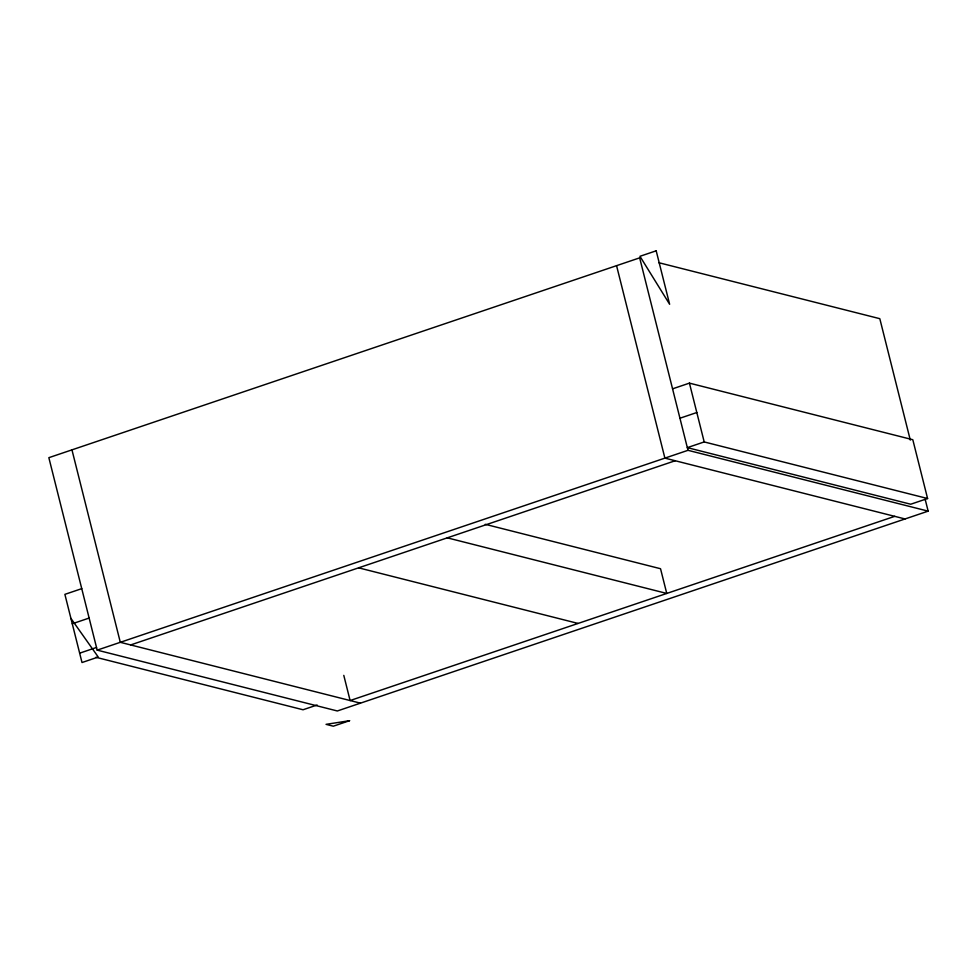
<?xml version="1.0" encoding="UTF-8"?>
<svg xmlns="http://www.w3.org/2000/svg" width="977" height="977" viewBox="0 0 977 977"><rect width="100%" height="100%" fill="white"/><g stroke="black" fill="none" stroke-linecap="round" stroke-linejoin="round"><path stroke-width="1.47" d="M81.75 588.655L64.885 594.358L82.007 662.528L98.25 657.033L70.93 618.417M672.567 388.834L689.432 383.131L912.811 439.723L927.588 498.526L910.723 504.23L687.332 447.637L704.197 441.934L927.588 498.526M72.274 623.766L89.139 618.062M679.955 418.229L696.809 412.526M79.662 653.173L96.515 647.458M688.003 450.312L639.666 257.855L48.85 457.676L97.187 650.132L688.003 450.312L928.15 511.142L925.17 499.308M130.637 644.942L675.229 460.741M317.098 705.003L303.041 709.766L95.929 657.289M894.712 516.345L350.108 700.546L343.794 675.376M928.15 511.142L337.334 710.975L97.187 650.132M658.816 262.703L879.813 318.685L910.295 440.09M905.044 518.958L664.897 458.128L616.56 265.659M485.251 524.307L660.537 568.724L666.754 593.442L447.271 537.838M358.596 567.832L578.066 623.436M360.44 703.159L120.305 642.316L71.956 449.86M689.432 383.131L704.197 441.934M656.19 250.808L639.959 256.304L669.624 304.274L656.19 250.808M349.558 720.696L333.316 726.192L326.062 724.348L349.558 720.696"/></g></svg>
